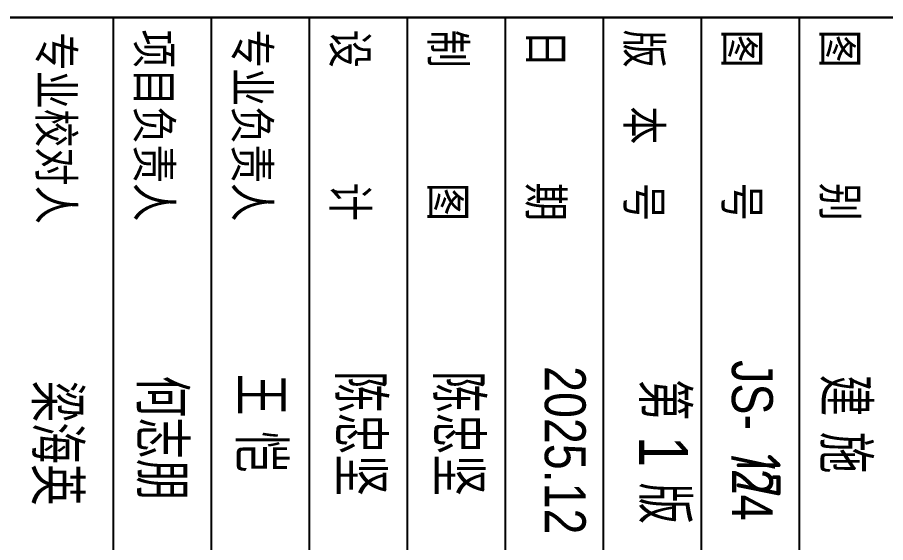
# Model space of a CAD drawing. Extents: x -1041549 to 749950, y -354245 to 17554.
# Drawn here: x 208083 to 212513, y -235623 to -232943 of the extents above; entities that cross this region are included whole.
import ezdxf

# ---------------------------------------------------------------- set-up
doc = ezdxf.new("R2010")
doc.units = 0
doc.header["$LTSCALE"] = 1000
doc.header["$MEASUREMENT"] = 0
for name, color, linetype in [('13', 13, 'Continuous'), ('14', 1, 'Continuous'), ('填写内容', 7, 'Continuous')]:
    doc.layers.add(name, color=color, linetype=linetype)
doc.styles.add('_HZTXT', font='gs_txt.shx', dxfattribs={"width": 0.8, "bigfont": 'HZTXT.shx'})
doc.styles.get("Standard").update_dxf_attribs({"font": 'gbenor.shx', "bigfont": 'gbcbig.shx'})
doc.styles.add('宋体', font='')
doc.styles.get('宋体').set_extended_font_data('宋体')

# ---------------------------------------------------------------- blocks, each defined once
blk = doc.blocks.new('A$Ce58e362c')
at = {"layer": '14'}
for p, q in [((15730, 44126), (15730, 1076)), ((15730, 22556), (29680, 22556)), ((15730, 21056), (29680, 21056)), ((15730, 19556), (29680, 19556)), ((15730, 18056), (29680, 18056)), ((15730, 16556), (29680, 16556)), ((15730, 15056), (29680, 15056)), ((15730, 13556), (29680, 13556)), ((15730, 12056), (29680, 12056))]:
    blk.add_line(p, q, dxfattribs=at)
blk.add_lwpolyline([(15730, 1076), (15730, 87176)], dxfattribs=at)
at = {"layer": '13', "color": 7, "style": '_HZTXT', "width": 0.85}
for s, height, p in [('建 施', 750, (21199, 22880, 37267)), ('JS-  /24', 626.9, (20977, 21528)), ('第 1 版', 750, (21265, 20109, 37267)), ('2025.12', 626.9, (21069, 18664, 37267)), ('陈忠坚', 750, (21145, 16953)), ('陈忠坚', 750, (21145, 15453)), ('王 恺', 750, (21188, 13930)), ('何志朋', 750, (21213, 12415)), ('梁海英', 750, (21291, 10810))]:
    blk.add_text(s, height=height, dxfattribs=at).set_placement(p)
at = {"layer": '14', "style": '宋体', "width": 0.82}
for s, p in [('图      别', (15916, 22924)), ('图      号', (15916, 21424)), ('版  本  号', (15916, 19924)), ('日      期', (15916, 18424)), ('制      图', (15916, 16924)), ('设      计', (15916, 15424)), ('专业负责人', (15916, 13924)), ('项目负责人', (15916, 12424)), ('专业校对人', (15957, 10924, -37267))]:
    blk.add_text(s, height=525, dxfattribs=at).set_placement(p)

msp = doc.modelspace()

# ---------------------------------------------------------------- block references
at = {"xscale": 0.3333333333333333, "yscale": 0.3333333333333333, "zscale": 0.3333333333333333, "rotation": 270}
msp.add_blockref('A$Ce58e362c', (204552.2, -227699.3), dxfattribs=at)

# ---------------------------------------------------------------- texts
at = {"layer": '填写内容'}
msp.add_text('17', height=225, rotation=270, dxfattribs=at).set_placement((211751.9, -235169, -1776))

doc.saveas('drawing.dxf')
